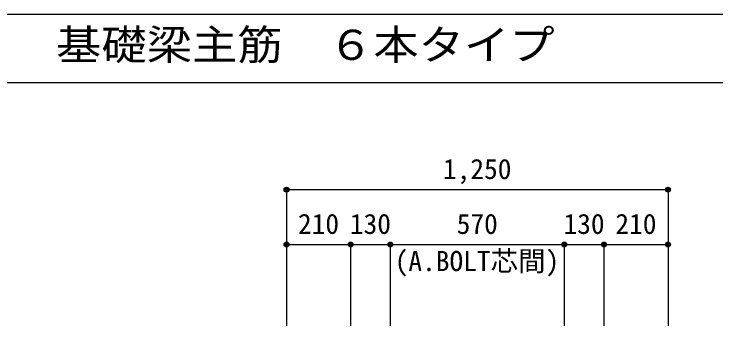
# Model space of a CAD drawing. Units: millimetres at full size, sheet at 1:30. Extents: x -5973 to 5954, y -4195 to 4201.
# Drawn here: x -965 to 1334, y 3178 to 4201 of the extents above; entities that cross this region are included whole.
import ezdxf
from ezdxf.enums import TextEntityAlignment as Align

# ---------------------------------------------------------------- set-up
doc = ezdxf.new("R2010")
doc.units = ezdxf.units.MM
doc.header["$LTSCALE"] = 30
doc.header["$PDMODE"] = 32
doc.header["$PDSIZE"] = 15
for name, color, linetype in [('0-7_文字', 4, 'Continuous'), ('0-D_寸法', 4, 'Continuous'), ('6-7_文字', 7, 'Continuous'), ('F-0_枠', 6, 'Continuous')]:
    doc.layers.add(name, color=color, linetype=linetype)
doc.styles.add('ＭＳ ゴシック', font='')
doc.styles.get('ＭＳ ゴシック').set_extended_font_data('MS Gothic')

msp = doc.modelspace()

# ---------------------------------------------------------------- linework, layer by layer
at = {"layer": '0-D_寸法'}
for p, q in [((-72.56, 3625.34), (-72.56, 3445.34)), ((-72.56, 3625.34), (-72.56, 3445.34)), ((-72.56, 3625.34), (1177.44, 3625.34)), ((-72.56, 3625.34), (-72.56, 3178.3)), ((1177.44, 3625.34), (1177.44, 3445.34)), ((1177.44, 3625.34), (1177.44, 3178.3)), ((-72.56, 3445.34), (137.44, 3445.34)), ((-72.56, 3445.34), (-72.56, 3178.3)), ((137.44, 3445.34), (137.44, 3178.3)), ((137.44, 3445.34), (267.44, 3445.34)), ((267.44, 3445.34), (267.44, 3178.3)), ((267.44, 3445.34), (837.44, 3445.34)), ((837.44, 3445.34), (837.44, 3178.3)), ((837.44, 3445.34), (967.44, 3445.34)), ((967.44, 3445.34), (967.44, 3178.3)), ((967.44, 3445.34), (1177.44, 3445.34)), ((1177.44, 3445.34), (1177.44, 3178.3)), ((1177.44, 3445.34), (1177.44, 3178.3))]:
    msp.add_line(p, q, dxfattribs=at)
for centre, radius in [((-72.56, 3625.34), 8), ((-72.56, 3625.34), 7.2), ((-72.56, 3625.34), 6.4), ((-72.56, 3625.34), 5.6), ((-72.56, 3625.34), 4.8), ((-72.56, 3625.34), 4), ((-72.56, 3625.34), 3.2), ((-72.56, 3625.34), 2.4), ((-72.56, 3625.34), 1.6), ((-72.56, 3625.34), 0.8), ((1177.44, 3625.34), 8), ((1177.44, 3625.34), 7.2), ((1177.44, 3625.34), 6.4), ((1177.44, 3625.34), 5.6), ((1177.44, 3625.34), 4.8), ((1177.44, 3625.34), 4), ((1177.44, 3625.34), 3.2), ((1177.44, 3625.34), 2.4), ((1177.44, 3625.34), 1.6), ((1177.44, 3625.34), 0.8), ((-72.56, 3445.34), 8), ((-72.56, 3445.34), 7.2), ((-72.56, 3445.34), 6.4), ((-72.56, 3445.34), 5.6), ((-72.56, 3445.34), 4.8), ((137.44, 3445.34), 8), ((137.44, 3445.34), 7.2), ((137.44, 3445.34), 6.4), ((137.44, 3445.34), 5.6), ((137.44, 3445.34), 4.8), ((267.44, 3445.34), 8), ((267.44, 3445.34), 7.2), ((267.44, 3445.34), 6.4), ((267.44, 3445.34), 5.6), ((267.44, 3445.34), 4.8), ((837.44, 3445.34), 8), ((837.44, 3445.34), 7.2), ((837.44, 3445.34), 6.4), ((837.44, 3445.34), 5.6), ((837.44, 3445.34), 4.8), ((967.44, 3445.34), 8), ((967.44, 3445.34), 7.2), ((967.44, 3445.34), 6.4), ((967.44, 3445.34), 5.6), ((967.44, 3445.34), 4.8), ((1177.44, 3445.34), 8), ((1177.44, 3445.34), 7.2), ((1177.44, 3445.34), 6.4), ((1177.44, 3445.34), 5.6), ((1177.44, 3445.34), 4.8), ((-72.56, 3445.34), 4), ((-72.56, 3445.34), 3.2), ((-72.56, 3445.34), 2.4), ((-72.56, 3445.34), 1.6), ((-72.56, 3445.34), 0.8), ((137.44, 3445.34), 4), ((137.44, 3445.34), 3.2), ((137.44, 3445.34), 2.4), ((137.44, 3445.34), 1.6), ((137.44, 3445.34), 0.8), ((267.44, 3445.34), 4), ((267.44, 3445.34), 3.2), ((267.44, 3445.34), 2.4), ((267.44, 3445.34), 1.6), ((267.44, 3445.34), 0.8), ((837.44, 3445.34), 4), ((837.44, 3445.34), 3.2), ((837.44, 3445.34), 2.4), ((837.44, 3445.34), 1.6), ((837.44, 3445.34), 0.8), ((967.44, 3445.34), 4), ((967.44, 3445.34), 3.2), ((967.44, 3445.34), 2.4), ((967.44, 3445.34), 1.6), ((967.44, 3445.34), 0.8), ((1177.44, 3445.34), 4), ((1177.44, 3445.34), 3.2), ((1177.44, 3445.34), 2.4), ((1177.44, 3445.34), 1.6), ((1177.44, 3445.34), 0.8)]:
    msp.add_circle(centre, radius, dxfattribs=at)
at = {"layer": '0-D_寸法', "color": 7}
for p in [(-72.56, 3625.34), (-72.56, 3625.34), (1177.44, 3625.34), (-72.56, 3445.34), (-72.56, 3445.34), (137.44, 3445.34), (137.44, 3445.34), (267.44, 3445.34), (267.44, 3445.34), (837.44, 3445.34), (837.44, 3445.34), (967.44, 3445.34), (967.44, 3445.34), (1177.44, 3445.34), (1177.44, 3445.34)]:
    msp.add_point(p, dxfattribs=at)
at = {"layer": 'F-0_枠'}
msp.add_line((-5972.88, 4201.15), (5954.1, 4201.15), dxfattribs=at)
at = {"layer": 'F-0_枠', "color": 2}
msp.add_line((-5972.88, 3976.15), (3723.6, 3976.15), dxfattribs=at)

# ---------------------------------------------------------------- texts
at = {"layer": '0-7_文字', "style": 'ＭＳ ゴシック'}
msp.add_text('(A.BOLT芯間)', height=65.98, dxfattribs=at).set_placement((281.84, 3338.49), align=Align.BOTTOM_LEFT)
at = {"layer": '0-D_寸法', "style": 'ＭＳ ゴシック'}
for s, p in [('1,250', (439.94, 3640.34)), ('210', (-35.06, 3460.34)), ('130', (134.94, 3460.34)), ('570', (484.94, 3460.34)), ('130', (834.94, 3460.34)), ('210', (1004.94, 3460.34))]:
    msp.add_text(s, height=65.98, dxfattribs=at).set_placement(p, align=Align.BOTTOM_LEFT)
at = {"layer": '6-7_文字', "color": 2, "style": 'ＭＳ ゴシック', "width": 1.1}
msp.add_text('\u3000\u3000基礎梁主筋\u3000６本タイプ', height=98.97, dxfattribs=at).set_placement((-1124.64, 4021.15), align=Align.BOTTOM_LEFT)

doc.saveas('drawing.dxf')
